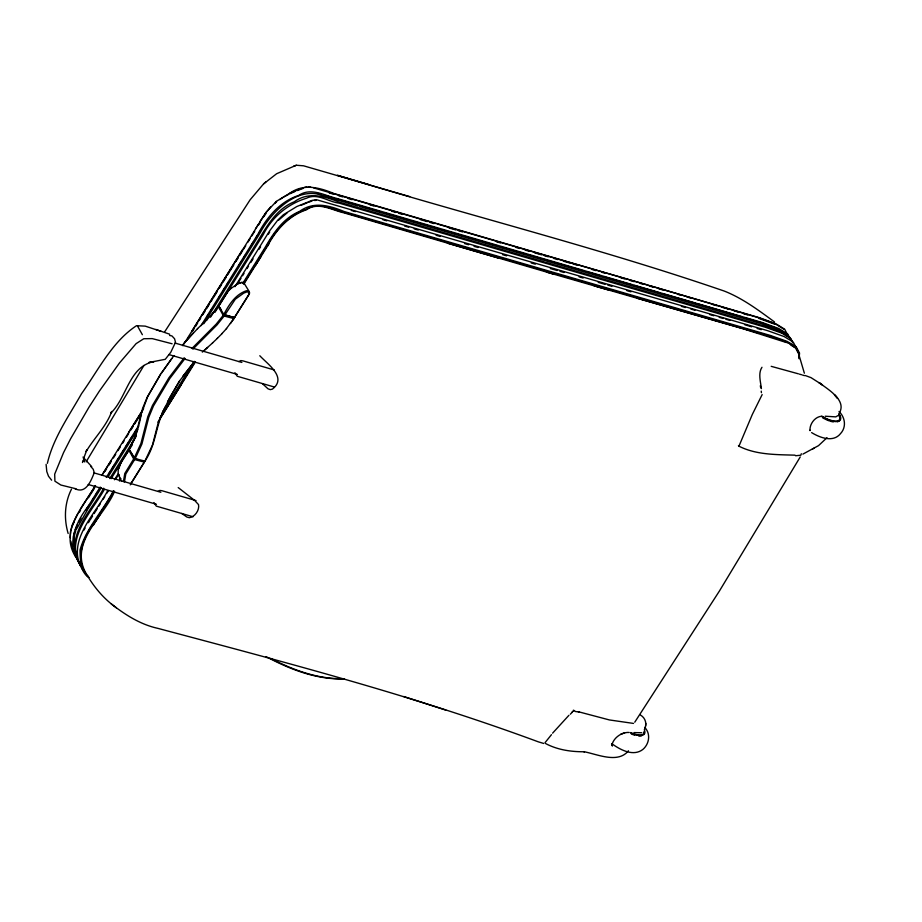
<?xml version="1.0" encoding="UTF-8"?>
<svg xmlns="http://www.w3.org/2000/svg" width="922" height="922" viewBox="0 0 922 922"><rect width="100%" height="100%" fill="white"/><g stroke="black" fill="none" stroke-linecap="round" stroke-linejoin="round"><path stroke-width="1.38" d="M124.458 481.929L125.784 474.035L134.635 459.571L144.281 462.118L144.212 461.092M123.41 481.664L124.781 473.505L133.69 458.949L128.873 450.19C124.551 457.277 113.36 469.517 120.413 478.345M644.547 729.521C647.152 724.231 645.688 718.054 640.525 715.08M74.071 536.881L73.887 543.104L76.203 553.915M70.291 537.676L70.487 531.372M799.097 358.739L799.535 353.126L796.182 346.776L787.042 341.336L770.389 335.458L344.079 211.495C329.454 205.468 313.492 201.1 299.581 211.403C283.665 217.961 273.742 232.448 265.49 246.808L242.912 283.123M798.867 357.817L799.19 353.691L795.928 347.502L786.904 342.143L770.285 336.276L343.987 212.325C331.713 209.467 318.424 201.031 306.335 209.34C287.906 215.46 274.987 230.627 266.17 247.303L243.604 283.619M645.596 725.533L645.78 723.332M82.496 462.521L82.807 460.654M141.515 413.529L139.153 424.108M118.973 468.353L120.736 463.224M138.127 428.062L138.819 425.434L106.249 477.412M141.815 412.399L147.681 396.633L160.555 374.447M70.833 530.081L72.262 524.952L78.024 513.462M74.59 532.132L73.541 535.936L74.06 546.792M74.417 535.613L75.823 530.542M137.781 429.375L134.255 439.736L129.08 449.556L134.255 457.992L136.663 458.96M762.16 394.593L752.306 414.485L738.948 446.179C755.925 454.903 776.255 454.592 795.052 455.168M801.31 453.739L800.826 455.226L795.548 455.745M71.432 489.271C64.528 503.032 63.825 518.844 68.147 533.481M761.975 367.279C758.045 373.191 760.489 381.155 761.399 388.623M72.792 524.998L74.405 521.368M75.293 529.608L77.46 524.768M76.365 529.332L87.844 509.151M165.453 406.637C155.76 423.786 156.348 444.807 144.846 461.161L135.96 458.73M167.516 401.808L179.26 381.328L194.507 361.539M838.651 414.059C848.136 400.701 827.622 389.245 819.001 382.561L822.493 384.97L811.014 377.64L805.217 375.508M83.937 530.15L85.135 528.018M134.255 457.992L140.928 443.494L147.774 416.802L152.464 405.45L168.91 377.778L184.204 357.724M135.2 458.626L141.93 443.978L148.788 417.274L153.444 406.014L169.832 378.458L185.068 358.462M78.601 522.486L81.021 518.199M129.08 449.556L135.753 435.057L142.599 408.365L147.29 397.013L160.209 374.747L173.97 355.558M145.123 460.689L152.487 444.98L158.192 422.864L162.71 412.272L170.512 396.253L179.594 381.051M145.48 460.366L144.846 461.161M800.238 456.943L719.46 590.956L634.751 722.214M86.115 461.876L143.97 365.423M259.612 222.144L265.905 212.533L276.277 201.48M258.656 224.922L260.396 222.075M268.383 234.2L269.697 232.067M267.403 246.232C275.897 230.051 288.724 215.725 306.473 209.767C318.436 201.492 331.551 210.043 343.699 212.786L553.477 274.076M255.498 228.817L266.17 212.371L270.734 206.805M258.172 224.772L229.509 270.941M258.794 233.335L259.981 231.422M259.923 233.324C270.584 212.521 297.645 185.334 323.057 195.752M242.705 249.413L191.684 331.471M228.748 272.151L182.821 345.692M213.305 297.91L217.096 291.813M219.367 288.16L221.649 284.495M223.159 282.051L226.19 277.176M227.711 274.733L229.232 272.301M229.981 271.08L233.739 265.04M235.986 261.422L238.233 257.803M239.732 255.382L242.74 250.554M243.489 249.355L245.736 245.725M247.983 242.106L250.242 238.487M251.741 236.067L254.772 231.192M218.848 297.622L220.37 295.19M222.64 291.525L224.922 287.871M227.192 284.207L228.714 281.763M239.247 264.81L241.506 261.18M243.754 257.561L245.252 255.152M251.257 245.494L253.504 241.864M255.763 238.222L257.284 235.778M259.324 234.28L203.681 323.783M238.786 281.844L241.045 278.225M242.544 275.805L244.042 273.396M247.05 268.567L248.548 266.147M250.807 262.528L253.054 258.898M259.07 249.24L260.58 246.796M243.961 283.953L269.028 243.627M188.03 338.512L189.506 336.15M192.456 331.401L193.943 329.016M195.429 326.618L197.665 323.034M199.152 320.649L200.639 318.251M202.875 314.667L205.11 311.083M206.597 308.697L209.571 303.914M211.057 301.529L212.544 299.131M201.065 325.604L258.195 233.715C267.08 216.877 280.081 201.503 298.728 195.395C310.956 187.131 324.371 195.476 336.761 198.403L762.148 322.47L778.606 328.439L787.665 333.971L791.018 340.437M206.874 316.868L208.36 314.483M210.596 310.898L212.083 308.501M210.493 317.214L255.648 244.595C265.813 228.195 275.286 209.363 294.325 201.768C308.236 191.534 324.152 196.04 338.754 201.976L764.177 325.973L780.692 331.897L789.877 337.383L792.759 342.834M223.839 314.437C228.852 304.963 235.041 294.948 245.609 291.029C247.718 289.762 250.807 291.963 249.147 294.256L234.419 317.617L223.839 314.437L218.664 306L227.135 292.666M214.907 312.397L263.3 234.557C272.094 217.004 287.814 203.923 306.553 198.207C317.352 192.744 328.555 201.941 339.227 203.163L765.421 327.264L781.96 333.211L790.857 338.674L792.136 341.175M234.949 286.696L269.558 230.973L277.752 220.139L283.365 214.757L296.838 206.528L312.028 200.374L316.546 199.717L767.542 330.652L784.161 336.576L793.208 342.016L796.481 348.332M194.208 361.389L162.387 412.388M194.888 361.885L160.105 417.62M157.927 422.08L195.372 362.023M255.406 265.536L261.387 255.924M224.761 315.105L235.329 299.189L243.719 293.127L246.992 291.859L248.433 292.159L248.767 294.614L234.419 317.617M130.67 483.923L144.281 462.118M130.244 484.857L144.639 461.784M128.642 432.441L143.578 408.561M95.254 485.779L80.445 509.359M102.042 474.922L142.38 410.739M95.554 485.571C82.911 506.697 59.031 531.856 75.961 557.326M102.342 474.726L111.401 460.262M130.912 429.986L133.16 426.413M134.647 424.016L140.617 414.462M90.748 494.157L94.517 488.118M105.085 471.246L106.595 468.837M108.865 465.218L111.124 461.611M113.406 457.969L115.688 454.316M117.981 450.651L120.275 446.997M122.557 443.344L124.078 440.912M126.372 437.259L128.654 433.594M100.21 487.058L87.325 507.63M134.923 432.199L136.41 429.813M92.5 499.955L94.009 497.534M96.28 493.927L97.79 491.507M109.107 473.435L110.617 471.015M112.127 468.607L114.397 464.999M116.679 461.334L118.973 457.681M121.255 454.027L123.548 450.374M125.83 446.721L128.123 443.067M130.405 439.414L131.938 436.97M137.689 429.548L108.128 476.778M101.339 487.623L88.443 508.195M136.306 436.129L109.741 478.564M103.702 488.211C91.186 511.33 62.581 538.033 80.652 565.878M104.313 489.524C91.843 511.894 61.878 541.629 82.577 568.067M111.113 478.668L132.422 444.6M107.69 490.642C95.531 514.28 64.667 541.975 83.095 570.706M114.489 479.774L118.258 473.747M98.689 506.339L100.198 503.919M103.218 499.09L104.728 496.681M94.125 513.623L97.179 508.748M106.998 493.063L108.508 490.642M116.057 478.576L117.567 476.167M113.406 490.711C103.172 510.811 86.184 527.88 80.041 549.927C80.168 558.882 80.099 572.643 89.077 577.426M119.445 481.053L120.955 478.645M114.086 491.207L95.162 521.449C83.015 536.489 73.956 559.977 87.763 576.619M159.852 418.957L181.323 384.555M114.57 491.345C104.37 516.205 70.199 541.053 84.916 571.26C91.797 584.052 101.143 595.981 112.645 604.97C126.21 615.423 140.974 624.667 157.939 628.378C285.832 662.445 414.082 695.856 538.356 741.853L543.784 743.478M95.634 521.587L100.221 514.28M88.466 497.788L89.987 495.356M89.446 504.818C76.33 520.446 64.851 545.547 80.076 563.319M86.115 510.131L87.924 507.261M90.195 519.881L92.592 516.066M93.237 525.413L94.874 522.797M88.42 522.693L89.607 520.826M164.819 331.609L250.15 199.751L263.577 183.904L276.623 173.739L296.308 165.245L303.557 165.81L409.737 196.605M79.188 512.517L80.537 510.373M161.258 373.375L171.792 358.474M233.715 317.571L234.142 318.263L230.419 323.541M234.142 318.263L226.351 328.693M263.761 216.728L265.905 213.604M211.069 315.635L218.364 306.657L223.205 315.37L216.244 324.071L192.018 348.378M233.808 318.563L224.127 316.039L217.062 324.867L192.871 349.138M218.041 307.118L206.712 320.003M826.988 437.708L818.529 445.637L802.878 454.12M226.812 292.942L228.137 291.329M182.763 376.36L194.231 361.758M551.46 734.684L544.994 742.717M628.458 750.785C617.867 763.935 597.364 754.208 583.822 751.672L584.444 751.753C571.11 751.868 557.591 749.897 545.651 743.581M552.601 733.163L568.92 715.311M837.821 415.638L835.816 416.871L825.213 416.225M182.487 345.128L193.113 333.015M184.216 343.053L197.642 328.555M221.948 333.626L226.616 328.497M227.861 291.525L229.566 289.808M572.078 712.014L574.083 710.459L575.512 711.542L579.27 712.003M570.338 714.204L572.228 712.222M217.292 338.386L222.19 333.464M274.779 203.543L276.6 201.791M278.409 220.346L287.088 212.901M212.44 343.007L217.5 338.247M202.114 324.313L206.92 319.876M197.446 328.681L202.298 324.198M212.625 342.903L202.333 352.1M229.359 289.934L231.364 288.183M203.566 351.063L207.623 347.456M143.867 460.839L142.668 460.585M263.577 183.904L265.79 181.991M238.798 361.562L240.838 360.583L242.97 360.882L274.318 369.976M157.812 491.391L159.852 490.412L161.972 490.723L196.052 500.6M233.416 317.272L224.242 314.909M231.215 288.263L237.968 283.734L242.693 282.339L244.111 283.25L248.859 290.995M276.127 201.503L289.589 193.332L301.229 188.526M279.815 199.59L283.031 197.389M284.16 196.789L288.632 194.404M812.34 449.106L814.161 448.15M238.026 283.676L241.645 282.293M300.837 205.399L307.291 202.759M289.577 193.401C303.488 183.224 319.358 187.477 333.971 193.528L759.336 317.675L775.759 323.703L784.714 329.246L787.987 335.654M289.75 193.816L294.798 191.603M294.441 166.006L293.841 166.26L296.308 165.245M297.345 190.554L303.499 188.261M629.242 732.471C621.555 731.849 613.349 738.142 612.001 744.907L612.45 746.025L611.551 744.089M308.593 202.252L312.005 201.019M620.817 734.246L624.713 732.863M641.758 732.736L633.956 732.598M304.571 187.397L306.934 186.809M821.341 416.283C814.403 416.928 809.297 424.846 810.069 430.666L809.954 430.205M633.518 723.424L609.396 719.944L578.175 711.68M344.044 678.915C316.569 679.71 289.992 669.384 266.101 656.614M344.459 678.684C318.586 679.445 293.369 670.19 270.676 658.423M314.252 200.443L316.016 200.408M74.774 488.579C85.977 494.526 91.001 480.719 94.263 472.732L93.237 469.286L90.679 466.348M169.579 335.447L171.93 335.919L174.569 338.754L175.514 342.316L170.777 352.285L165.28 359.303L148.949 362.484L154.02 361.597C128.861 366.403 127.063 397.394 110.917 413.01L111.746 411.454C106.157 426.725 94.136 437.962 86.161 451.526L86.875 449.74L83.522 458.833L84.386 461.922L83.464 458.649M308.835 186.786L310.852 187.189M75.961 488.775L60.864 485.03L54.917 481.18L54.686 474.162L63.537 452.656L70.556 438.872L89.031 407.121L99.415 391.032L119.468 362.991L136.11 343.641L143.774 338.731L152.211 338.605L172.114 343.779M771.195 366.334L798.302 373.802M313.641 187.904L356.445 200.374M317.295 193.309L321.225 194.427M594.148 285.855L743.858 329.027L786.558 342.581M637.252 298.267L756.985 332.565M544.476 255.175L648.143 285.163M544.199 255.636L548.29 256.823M553.753 258.402L557.856 259.589M563.319 261.168L570.142 263.139M572.873 263.934L576.965 265.121M591.993 269.466L596.085 270.642M601.536 272.221L605.627 273.408M620.61 277.741L624.701 278.928M630.152 280.495L634.244 281.683M639.695 283.261L643.775 284.437M554.986 262.597L529.055 255.083M557.718 263.392L583.672 270.895M586.404 271.679L600.061 275.632M605.512 277.211L631.397 284.691M634.129 285.474L651.842 290.591M545.962 260.776L761.71 323.668L778.076 329.603L786.915 334.986M550.353 268.544L557.188 270.515M559.919 271.31L564.022 272.497M579.074 276.842L583.177 278.029M598.217 282.374L605.051 284.345M681.381 306.358L685.449 307.533M690.878 309.101L694.958 310.276M607.782 285.129L611.885 286.316M626.902 290.637L630.994 291.825M546.458 272.071L608.186 289.877M174.984 343.053L241.864 362.438M169.164 354.659L237.403 374.436M274.065 386.94L237.254 376.268L234.937 372.719M93.998 472.882L160.866 492.279M88.178 484.488L156.417 504.276M193.067 516.769L156.256 506.109L153.951 502.548M649.514 285.555L758.829 317.802L775.195 323.818M437.12 223.942L543.116 254.783M329.212 192.952L333.199 194.116M649.226 286.016L653.283 287.191M658.7 288.77L662.768 289.946M677.658 294.279L681.715 295.455M687.132 297.034L691.189 298.209M449.002 227.953L455.768 229.924M458.476 230.707L462.533 231.895M496.428 241.76L500.519 242.947M515.536 247.315L519.628 248.502M525.091 250.081L529.182 251.28M534.645 252.859L541.468 254.841M653.191 290.983L659.968 292.954M662.676 293.738L695.176 303.154M323.864 195.187L334.49 198.288M443.494 230.177L469.194 237.669M471.903 238.452L489.49 243.581M490.838 243.973L497.661 245.955M500.392 246.75L526.324 254.288M324.394 196.132L357.955 205.952M544.591 260.384L359.303 206.344M709.813 314.586L713.835 315.75M719.206 317.318L723.228 318.482M725.914 319.266L729.947 320.441M464.561 243.569L468.618 244.756M474.035 246.335L478.103 247.522M502.536 254.645L506.627 255.832M531.222 262.977L535.325 264.176M368.639 184.435L337.406 175.295C466.106 214.849 597.053 247.327 724.392 291.11C742.809 298.394 758.668 310.345 774.503 321.951M435.749 223.55L357.817 200.766M338.605 195.695L342.65 196.882M348.055 198.46L352.112 199.648M369.849 204.834L373.952 206.032M391.758 211.242L395.849 212.44M398.581 213.236L402.683 214.434M420.444 219.62L427.266 221.614M429.998 222.409L434.101 223.608M697.885 303.949L733.947 314.529M395.734 216.221L409.391 220.208M412.122 221.003L438.065 228.587M335.815 198.679L349.323 202.633M352.02 203.428L380.671 211.806M383.414 212.613L394.362 215.817M351.363 210.447L355.419 211.634M382.711 219.632L386.814 220.842M404.608 226.051L408.711 227.25M414.174 228.852L418.277 230.051M436.048 235.248L440.151 236.447M447.377 243.178L498.825 258.195M799.351 374.113L801.46 374.724M712.614 304.502L716.625 305.678M721.972 307.257L728.645 309.216M744.803 324.786L751.672 326.826M757.158 328.451L761.284 329.684M735.283 314.921L742.106 316.984M744.826 317.802L761.18 322.746M734.016 310.818L738.096 312.051M743.547 313.711L747.627 314.955M764.822 334.882L781.695 340.091L789.486 343.422L795.479 347.859L798.659 353.887L804.364 373.203M802.451 375.035L804.445 375.634M155.887 329.454L169.694 334.225M403.709 696.513L445.891 710.136M161.143 331.378L145.203 326.123L136.479 325.72C112.115 341.693 98.124 370.494 81.516 393.729C68.908 416.041 53.13 438.227 47.379 463.34M762.448 323.196L776.301 328.232M758.529 318.263L774.849 324.256M811.625 432.614C819.831 437.662 833.234 442.86 840.53 433.605C846.615 427.128 845.186 417.32 839.02 411.489M791.018 345.22L795.479 347.859M777.557 328.693L786.408 334.075M776.301 324.498L784.011 329.292M178.2 487.565L194.6 500.392L198.53 504.611C199.659 510.189 194.957 516.862 189.333 517.703L186.797 517L181.761 513.439M133.69 458.949L134.635 459.571M611.747 743.616C620.08 749.713 633.172 756.87 642.772 749.517C649.365 744.042 650.967 733.589 644.605 727.32M223.205 315.37L224.127 316.039M86.933 575.305L88.132 576.204M111.216 603.864L116.287 607.771M259.797 355.731C267.714 364.34 287.537 377.559 272.37 389.142L270.261 389.626L268.014 388.819L262.436 383.667M83.003 457.082L91.716 466.647M51.62 480.178L48.52 476.259L46.78 471.545L46.1 464.365M129.887 450.524L133.817 456.828M137.539 326.077L142.368 334.698M219.736 307.464L221.176 309.804M119.491 477.85L121.646 481.376M234.338 316.626L234.764 317.329M738.453 445.58L738.845 446.363M573.38 710.194L573.726 711.046M243.131 283.215L243.35 283.792M72.631 548.555L74.14 552.497M118.95 474.53L119.48 476.282M72.262 547.288L70.821 541.168M760.327 385.765L760.696 387.793M761.249 391.135L761.399 392.691M839.654 414.773A17.506 6.892 32 0 1 836.98 421.573A17.506 6.892 32 0 1 821.733 416.456M839.089 414.543A16.769 6.604 32 0 1 836.531 421.054A16.769 6.604 32 0 1 821.917 416.156M838.824 415.396A17.045 6.708 32 0 1 837.614 421.746M833.304 421.896A17.045 6.708 32 0 1 830.549 421.273M829.454 420.939A17.045 6.708 32 0 1 826.008 419.556M824.844 418.991A17.045 6.708 32 0 1 822.505 417.724M641.781 735.652A17.045 6.708 32 0 1 638.727 735.94M634.728 735.191A17.045 6.708 32 0 1 631.34 733.97M644.029 732.16A17.045 6.708 32 0 1 643.614 734.35M644.282 731.261A16.769 6.604 32 0 1 630.66 732.541M644.34 729.717A17.506 6.892 32 0 1 630.671 732.955M835.931 396.437L834.422 394.777L837.591 398.327L835.931 396.437"/></g></svg>
